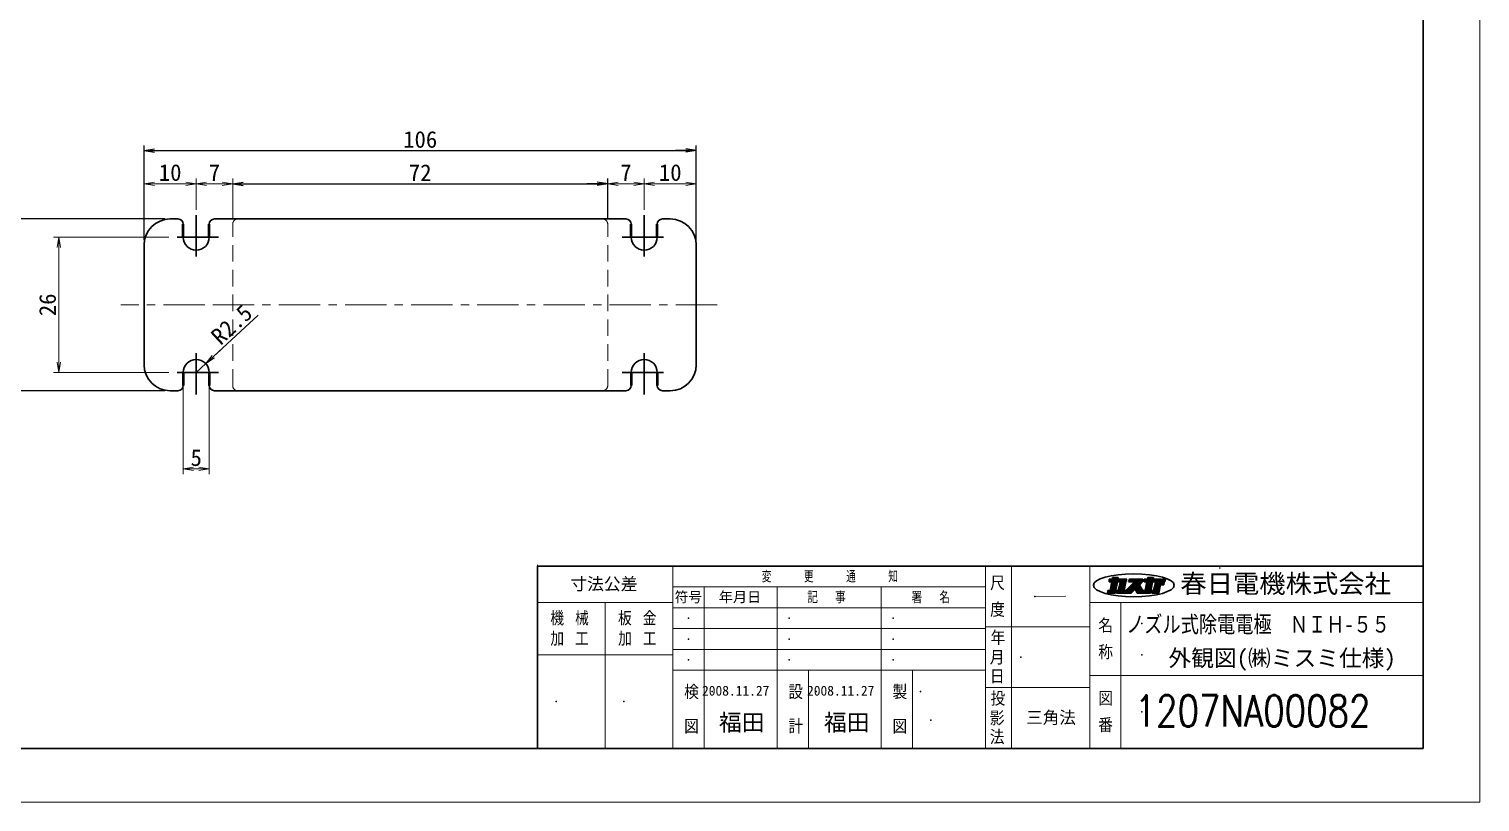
# Model space of a CAD drawing. Extents: x -210 to 210, y -148 to 148.
# Drawn here: x -68.5 to 210, y -148.5 to 0 of the extents above; entities that cross this region are included whole.
import ezdxf
from ezdxf.enums import TextEntityAlignment as Align

# ---------------------------------------------------------------- set-up
doc = ezdxf.new("R2010")
doc.units = 0
doc.header["$LTSCALE"] = 0.25
doc.linetypes.add('CENTER', pattern=[50.8, 31.75, -6.35, 6.35, -6.35])
doc.linetypes.add('DASHED', pattern=[19.05, 12.7, -6.35])
doc.layers.get('0').update_dxf_attribs({"linetype": 'CONTINUOUS'})
doc.layers.get('DEFPOINTS').update_dxf_attribs({"linetype": 'CONTINUOUS'})
doc.layers.add('48', color=7, linetype='CONTINUOUS')
doc.layers.add('49', color=7, linetype='CONTINUOUS')
doc.layers.add('KCAD_DIMS', color=134, linetype='CONTINUOUS', lineweight=30)
doc.layers.add('KCAD_ZUWAKU', color=1, linetype='CONTINUOUS', plot=False)
doc.styles.add('KCADTEXT2', font='txt.shx', dxfattribs={"bigfont": 'extfont.shx'})
doc.styles.add('KCADTEXTSTANDARD', font='txt.shx', dxfattribs={"bigfont": 'bigfont.shx'})
doc.styles.get("Standard").update_dxf_attribs({"font": 'MS Mincho.ttf', "bigfont": 'bigfont.shx'})
doc.dimstyles.get("Standard").update_dxf_attribs({"dimtxt": 0.18, "dimasz": 0.18, "dimexe": 0.18, "dimexo": 0.0625, "dimgap": 0.09, "dimtad": 0, "dimtih": 1, "dimtoh": 1, "dimdec": 4, "dimzin": 0, "dimdsep": 46, "dimtxsty": 'STANDARD', "dimcen": 0.09, "dimadec": 0, "dimazin": 0, "dimtfac": 1, "dimtdec": 4, "dimtofl": 0, "dimtmove": 0, "dimatfit": 3, "dimfxl": 1, "dimtolj": 1, "dimtzin": 0, "dimarcsym": 0})

# ---------------------------------------------------------------- blocks, each defined once
blk = doc.blocks.new('KCAD_OPEN_2')
at = {"color": 0, "linetype": 'Continuous', "lineweight": -2}
for p, q in [((-2, 0), (-4, 0)), ((0, 0), (-2, 0.32)), ((0, 0), (-2, 0)), ((0, 0), (-2, -0.32))]:
    blk.add_line(p, q, dxfattribs=at)
blk = doc.blocks.new('*D50')
at = {"layer": 'DEFPOINTS', "color": 0, "linetype": 'Continuous', "lineweight": 30}
for p in [(42.55, -29.74), (-29.45, -37.49), (42.55, -37.49)]:
    blk.add_point(p, dxfattribs=at)
at = {"layer": 'KCAD_DIMS', "color": 0, "linetype": 'Continuous', "lineweight": -2}
for p, q in [((-28.45, -29.74), (41.55, -29.74)), ((42.55, -36.49), (42.55, -28.74))]:
    blk.add_line(p, q, dxfattribs=at)
at = {"layer": 'KCAD_DIMS', "color": 0, "linetype": 'Continuous', "lineweight": -2, "rotation": 180}
blk.add_blockref('KCAD_OPEN_2', (-29.45, -29.74), dxfattribs=at)
at = {"layer": 'KCAD_DIMS', "color": 0, "linetype": 'Continuous', "lineweight": -2}
blk.add_blockref('KCAD_OPEN_2', (42.55, -29.74), dxfattribs=at)
at = {"layer": 'KCAD_DIMS', "color": 0, "linetype": 'Continuous', "insert": (6.55, -27.6), "char_height": 3.2, "attachment_point": 5}
blk.add_mtext('\\A1;72', dxfattribs=at)
blk = doc.blocks.new('KCAD_OPEN')
at = {"color": 0, "linetype": 'Continuous', "lineweight": -2}
for q in [(-1, 0.158384), (-1, 0), (-1, -0.158384)]:
    blk.add_line((0, 0), q, dxfattribs=at)
blk = doc.blocks.new('*D51')
at = {"layer": 'DEFPOINTS', "color": 0, "linetype": 'Continuous', "lineweight": 30}
for p in [(59.55, -23.37), (-46.45, -41.49), (59.55, -41.43)]:
    blk.add_point(p, dxfattribs=at)
at = {"layer": 'KCAD_DIMS', "color": 0, "linetype": 'Continuous', "lineweight": -2}
for p, q in [((-46.45, -40.49), (-46.45, -22.37)), ((-45.45, -23.37), (58.55, -23.37)), ((59.55, -40.43), (59.55, -22.37))]:
    blk.add_line(p, q, dxfattribs=at)
at = {"layer": 'KCAD_DIMS', "color": 0, "linetype": 'Continuous', "lineweight": -2, "rotation": 180}
blk.add_blockref('KCAD_OPEN_2', (-46.45, -23.37), dxfattribs=at)
at = {"layer": 'KCAD_DIMS', "color": 0, "linetype": 'Continuous', "lineweight": -2}
blk.add_blockref('KCAD_OPEN_2', (59.55, -23.37), dxfattribs=at)
at = {"layer": 'KCAD_DIMS', "color": 0, "linetype": 'Continuous', "insert": (6.55, -21.24), "char_height": 3.2, "attachment_point": 5}
blk.add_mtext('\\A1;106', dxfattribs=at)
blk = doc.blocks.new('*D52')
at = {"layer": 'DEFPOINTS', "color": 0, "linetype": 'Continuous', "lineweight": 50}
for p in [(-41.45, -36.49), (-73.13, -69.49), (-41.45, -69.49)]:
    blk.add_point(p, dxfattribs=at)
at = {"layer": 'KCAD_DIMS', "color": 0, "linetype": 'Continuous', "lineweight": -2}
for p, q in [((-42.45, -36.49), (-74.13, -36.49)), ((-73.13, -37.49), (-73.13, -68.49)), ((-42.45, -69.49), (-74.13, -69.49))]:
    blk.add_line(p, q, dxfattribs=at)
for p, rotation in [((-73.13, -36.49), 90), ((-73.13, -69.49), 270)]:
    blk.add_blockref('KCAD_OPEN_2', p, dxfattribs=dict(at, rotation=rotation))
at = {"layer": 'KCAD_DIMS', "color": 0, "linetype": 'Continuous', "insert": (-75.26, -52.99), "char_height": 3.2, "attachment_point": 5, "rotation": 90}
blk.add_mtext('\\A1;33', dxfattribs=at)
blk = doc.blocks.new('*D53')
at = {"layer": 'DEFPOINTS', "color": 0, "linetype": 'Continuous', "lineweight": 50}
for p in [(42.55, -29.74), (49.55, -29.74), (49.55, -35.74)]:
    blk.add_point(p, dxfattribs=at)
at = {"layer": 'KCAD_DIMS', "color": 0, "linetype": 'Continuous', "lineweight": 13}
for p, q in [((43.55, -29.74), (48.55, -29.74)), ((49.55, -34.74), (49.55, -28.74))]:
    blk.add_line(p, q, dxfattribs=at)
at = {"layer": 'KCAD_DIMS', "color": 0, "linetype": 'Continuous', "lineweight": 13, "rotation": 180}
blk.add_blockref('KCAD_OPEN_2', (42.55, -29.74), dxfattribs=at)
at = {"layer": 'KCAD_DIMS', "color": 0, "linetype": 'Continuous', "lineweight": 13}
blk.add_blockref('KCAD_OPEN_2', (49.55, -29.74), dxfattribs=at)
at = {"layer": 'KCAD_DIMS', "color": 2, "linetype": 'Continuous', "insert": (46.05, -27.6), "char_height": 3.2, "attachment_point": 5}
blk.add_mtext('\\A1;7', dxfattribs=at)
blk = doc.blocks.new('*D54')
at = {"layer": 'DEFPOINTS', "color": 0, "linetype": 'Continuous', "lineweight": 50}
for p in [(59.55, -29.74), (49.55, -35.74), (59.55, -40.43)]:
    blk.add_point(p, dxfattribs=at)
at = {"layer": 'KCAD_DIMS', "color": 0, "linetype": 'Continuous', "lineweight": 13}
for p, q in [((50.55, -29.74), (58.55, -29.74)), ((59.55, -39.43), (59.55, -28.74))]:
    blk.add_line(p, q, dxfattribs=at)
at = {"layer": 'KCAD_DIMS', "color": 0, "linetype": 'Continuous', "lineweight": 13, "rotation": 180}
blk.add_blockref('KCAD_OPEN_2', (49.55, -29.74), dxfattribs=at)
at = {"layer": 'KCAD_DIMS', "color": 0, "linetype": 'Continuous', "lineweight": 13}
blk.add_blockref('KCAD_OPEN_2', (59.55, -29.74), dxfattribs=at)
at = {"layer": 'KCAD_DIMS', "color": 2, "linetype": 'Continuous', "insert": (54.55, -27.6), "char_height": 3.2, "attachment_point": 5}
blk.add_mtext('\\A1;10', dxfattribs=at)
blk = doc.blocks.new('*D55')
at = {"layer": 'DEFPOINTS', "color": 0, "linetype": 'Continuous', "lineweight": 50}
for p in [(-29.45, -29.74), (-36.45, -35.74), (-29.45, -37.49)]:
    blk.add_point(p, dxfattribs=at)
at = {"layer": 'KCAD_DIMS', "color": 0, "linetype": 'Continuous', "lineweight": 13}
for p, q in [((-35.45, -29.74), (-30.45, -29.74)), ((-29.45, -36.49), (-29.45, -28.74))]:
    blk.add_line(p, q, dxfattribs=at)
at = {"layer": 'KCAD_DIMS', "color": 0, "linetype": 'Continuous', "lineweight": 13, "rotation": 180}
blk.add_blockref('KCAD_OPEN_2', (-36.45, -29.74), dxfattribs=at)
at = {"layer": 'KCAD_DIMS', "color": 0, "linetype": 'Continuous', "lineweight": 13}
blk.add_blockref('KCAD_OPEN_2', (-29.45, -29.74), dxfattribs=at)
at = {"layer": 'KCAD_DIMS', "color": 2, "linetype": 'Continuous', "insert": (-32.95, -27.6), "char_height": 3.2, "attachment_point": 5}
blk.add_mtext('\\A1;7', dxfattribs=at)
blk = doc.blocks.new('*D56')
at = {"layer": 'DEFPOINTS', "color": 0, "linetype": 'Continuous', "lineweight": 50}
for p in [(-36.45, -29.74), (-36.45, -35.74), (-46.45, -40.49)]:
    blk.add_point(p, dxfattribs=at)
at = {"layer": 'KCAD_DIMS', "color": 0, "linetype": 'Continuous', "lineweight": 13}
for p, q in [((-46.45, -39.49), (-46.45, -28.74)), ((-45.45, -29.74), (-37.45, -29.74)), ((-36.45, -34.74), (-36.45, -28.74))]:
    blk.add_line(p, q, dxfattribs=at)
at = {"layer": 'KCAD_DIMS', "color": 0, "linetype": 'Continuous', "lineweight": 13, "rotation": 180}
blk.add_blockref('KCAD_OPEN_2', (-46.45, -29.74), dxfattribs=at)
at = {"layer": 'KCAD_DIMS', "color": 0, "linetype": 'Continuous', "lineweight": 13}
blk.add_blockref('KCAD_OPEN_2', (-36.45, -29.74), dxfattribs=at)
at = {"layer": 'KCAD_DIMS', "color": 2, "linetype": 'Continuous', "insert": (-41.45, -27.6), "char_height": 3.2, "attachment_point": 5}
blk.add_mtext('\\A1;10', dxfattribs=at)
blk = doc.blocks.new('*D57')
at = {"layer": 'DEFPOINTS', "color": 0, "linetype": 'Continuous', "lineweight": 50}
for p in [(-40.7, -39.99), (-62.84, -65.99), (-40.7, -65.99)]:
    blk.add_point(p, dxfattribs=at)
at = {"layer": 'KCAD_DIMS', "color": 0, "linetype": 'Continuous', "lineweight": 13}
for p, q in [((-41.7, -39.99), (-63.84, -39.99)), ((-62.84, -40.99), (-62.84, -64.99)), ((-41.7, -65.99), (-63.84, -65.99))]:
    blk.add_line(p, q, dxfattribs=at)
for p, rotation in [((-62.84, -39.99), 90), ((-62.84, -65.99), 270)]:
    blk.add_blockref('KCAD_OPEN_2', p, dxfattribs=dict(at, rotation=rotation))
at = {"layer": 'KCAD_DIMS', "color": 2, "linetype": 'Continuous', "insert": (-64.97, -52.99), "char_height": 3.2, "attachment_point": 5, "rotation": 90}
blk.add_mtext('\\A1;26', dxfattribs=at)
blk = doc.blocks.new('*D58')
at = {"layer": 'DEFPOINTS', "color": 0, "linetype": 'Continuous', "lineweight": 50}
for p in [(-38.95, -65.99), (-33.95, -65.99), (-38.95, -84.5)]:
    blk.add_point(p, dxfattribs=at)
at = {"layer": 'KCAD_DIMS', "color": 0, "linetype": 'Continuous', "lineweight": 13}
for p, q in [((-38.95, -66.99), (-38.95, -85.5)), ((-33.95, -66.99), (-33.95, -85.5)), ((-34.95, -84.5), (-37.95, -84.5))]:
    blk.add_line(p, q, dxfattribs=at)
at = {"layer": 'KCAD_DIMS', "color": 0, "linetype": 'Continuous', "lineweight": 13, "rotation": 180}
blk.add_blockref('KCAD_OPEN_2', (-38.95, -84.5), dxfattribs=at)
at = {"layer": 'KCAD_DIMS', "color": 0, "linetype": 'Continuous', "lineweight": 13}
blk.add_blockref('KCAD_OPEN_2', (-33.95, -84.5), dxfattribs=at)
at = {"layer": 'KCAD_DIMS', "color": 2, "linetype": 'Continuous', "insert": (-36.45, -82.37), "char_height": 3.2, "attachment_point": 5}
blk.add_mtext('\\A1;5', dxfattribs=at)
blk = doc.blocks.new('*D59')
at = {"layer": 'DEFPOINTS', "color": 0, "linetype": 'Continuous', "lineweight": 50}
for p in [(-36.45, -65.99), (-34.62, -64.29)]:
    blk.add_point(p, dxfattribs=at)
at = {"layer": 'KCAD_DIMS', "color": 0, "linetype": 'Continuous', "lineweight": 13}
for p, q in [((-24.53, -54.95), (-33.88, -63.62)), ((-36.45, -65.99), (-34.62, -64.29))]:
    blk.add_line(p, q, dxfattribs=at)
at = {"layer": 'KCAD_DIMS', "color": 0, "linetype": 'Continuous', "lineweight": 13, "rotation": 222.8099562518903}
blk.add_blockref('KCAD_OPEN_2', (-34.62, -64.29), dxfattribs=at)
at = {"layer": 'KCAD_DIMS', "color": 2, "linetype": 'Continuous', "insert": (-29.64, -56.78), "char_height": 3.2, "attachment_point": 5, "rotation": 42.81}
blk.add_mtext('\\A1;R2.5', dxfattribs=at)

msp = doc.modelspace()

# ---------------------------------------------------------------- linework, layer by layer
at = {"color": 134, "linetype": 'CENTER', "lineweight": 30}
for p, q in [((-36.4495, -35.7429), (-36.4495, -44.2444)), ((49.5542, -35.7429), (49.5542, -44.2444)), ((-32.1988, -39.9937), (-40.7003, -39.9937)), ((45.3035, -39.9937), (53.805, -39.9937)), ((-36.4495, -70.2444), (-36.4495, -61.7429)), ((49.5542, -70.2444), (49.5542, -61.7429)), ((-32.1988, -65.9937), (-40.7003, -65.9937)), ((45.3035, -65.9937), (53.805, -65.9937))]:
    msp.add_line(p, q, dxfattribs=at)
at = {"color": 7, "linetype": 'Continuous', "lineweight": 30}
for p, q in [((-41.4477, -36.4937), (-39.9495, -36.4937)), ((-32.9495, -36.4937), (-28.4477, -36.4937)), ((41.5523, -36.4937), (-29.4477, -36.4937)), ((41.5523, -36.4937), (46.0542, -36.4937)), ((53.0542, -36.4937), (54.5523, -36.4937)), ((-46.4477, -41.4937), (-46.4477, -64.4937)), ((59.5523, -64.4937), (59.5523, -41.4337)), ((-39.9495, -69.4937), (-41.4477, -69.4937)), ((-28.4477, -69.4937), (-32.9495, -69.4937)), ((-29.1548, -69.4937), (41.5523, -69.4937)), ((46.0542, -69.4937), (41.5523, -69.4937)), ((54.5523, -69.4937), (53.0542, -69.4937))]:
    msp.add_line(p, q, dxfattribs=at)
at = {"color": 4, "linetype": 'Continuous', "lineweight": 50}
for p, q in [((-38.9495, -39.9937), (-38.9495, -37.4937)), ((-33.9495, -39.9937), (-33.9495, -37.4937)), ((47.0542, -39.9937), (47.0542, -37.4937)), ((52.0542, -39.9937), (52.0542, -37.4937)), ((-38.9495, -65.9937), (-38.9495, -68.4937)), ((-33.9495, -65.9937), (-33.9495, -68.4937)), ((47.0542, -65.9937), (47.0542, -68.4937)), ((52.0542, -65.9937), (52.0542, -68.4937))]:
    msp.add_line(p, q, dxfattribs=at)
at = {"color": 134, "linetype": 'DASHED', "lineweight": 15}
for p, q in [((-29.4477, -68.4937), (-29.4477, -37.4937)), ((41.5523, -36.4937), (-28.4477, -36.4937)), ((42.5523, -68.4937), (42.5523, -37.4937)), ((-28.4477, -69.4937), (41.5523, -69.4937))]:
    msp.add_line(p, q, dxfattribs=at)
at = {"color": 134, "linetype": 'CENTER', "lineweight": 15}
for p, q in [((-34.7908, -52.9937), (-50.9477, -52.9937)), ((63.5523, -52.9937), (-42.5708, -52.9937))]:
    msp.add_line(p, q, dxfattribs=at)
at = {"color": 2, "linetype": 'Continuous', "lineweight": 30}
for p, q in [((139.3964, -105.6828), (138.8132, -105.6828)), ((138.8132, -105.6828), (138.8132, -106.1891)), ((139.3964, -105.6828), (139.4601, -105.3453)), ((140.5682, -105.3453), (139.4601, -105.3453)), ((140.5045, -105.6828), (140.5682, -105.3453)), ((142.1882, -105.6828), (140.5045, -105.6828)), ((142.0195, -106.1891), (142.1882, -105.6828)), ((142.6945, -105.6828), (142.5257, -106.1891)), ((145.2932, -105.6828), (142.6945, -105.6828)), ((145.2257, -106.1891), (145.2932, -105.6828)), ((145.5632, -105.6828), (145.5632, -106.1891)), ((146.1464, -105.6828), (145.5632, -105.6828)), ((146.1464, -105.6828), (146.2101, -105.3453)), ((146.2101, -105.3453), (147.3182, -105.3453)), ((147.2545, -105.6828), (147.3182, -105.3453)), ((147.2545, -105.6828), (148.8707, -105.6828)), ((148.8707, -105.6828), (148.3307, -108.3828)), ((148.9382, -106.1216), (148.972, -105.6828)), ((148.972, -105.6828), (149.6132, -105.6828)), ((149.6132, -105.6828), (149.4782, -106.1216)), ((138.5432, -107.8766), (138.4757, -108.3828)), ((138.4757, -108.3828), (139.9945, -108.3828)), ((138.982, -107.8766), (138.5432, -107.8766)), ((138.8132, -106.1891), (139.3007, -106.1891)), ((138.982, -107.8766), (139.3007, -106.1891)), ((139.9945, -108.3828), (140.4089, -106.1891)), ((140.5682, -107.8766), (140.2307, -107.8766)), ((140.2307, -107.8766), (140.2307, -108.3828)), ((140.2307, -108.3828), (143.032, -108.3828)), ((141.007, -106.1891), (140.4089, -106.1891)), ((141.007, -106.1891), (140.5682, -107.8766)), ((141.682, -107.8766), (142.0195, -106.1891)), ((142.0195, -107.8766), (141.682, -107.8766)), ((143.707, -106.1891), (142.0195, -107.8766)), ((142.5257, -106.1891), (143.707, -106.1891)), ((143.032, -108.3828), (143.8082, -107.5391)), ((143.8082, -107.5391), (144.2132, -108.3828)), ((144.2132, -108.3828), (146.7445, -108.3828)), ((144.6182, -106.8641), (145.2257, -106.1891)), ((144.6182, -106.8641), (145.2932, -107.8766)), ((145.2932, -107.8766), (145.732, -107.8766)), ((145.5632, -106.1891), (146.0507, -106.1891)), ((145.732, -107.8766), (146.0507, -106.1891)), ((146.7445, -108.3828), (147.1589, -106.1891)), ((147.3182, -107.8766), (146.9807, -107.8766)), ((146.9807, -107.8766), (146.9807, -108.3828)), ((147.3182, -107.8766), (146.9807, -107.8766)), ((146.9807, -108.3828), (148.3307, -108.3828)), ((147.757, -106.1891), (147.1589, -106.1891)), ((147.757, -106.1891), (147.3182, -107.8766)), ((148.7695, -106.7628), (148.837, -106.2903)), ((149.3095, -106.7628), (148.7695, -106.7628)), ((148.837, -106.2903), (149.377, -106.2903)), ((149.4782, -106.1216), (148.9382, -106.1216)), ((149.377, -106.2903), (149.3095, -106.7628))]:
    msp.add_line(p, q, dxfattribs=at)
at = {"color": 134, "linetype": 'Continuous', "lineweight": 15}
for p, q in [((138.8132, -105.7124), (138.8428, -105.6828)), ((138.8132, -105.7919), (138.9224, -105.6828)), ((138.8132, -105.8715), (139.0019, -105.6828)), ((138.8132, -105.951), (139.0815, -105.6828)), ((138.8132, -106.0306), (139.161, -105.6828)), ((138.8132, -106.1101), (139.2406, -105.6828)), ((138.8139, -106.1891), (139.3201, -105.6828)), ((138.8934, -106.1891), (139.7372, -105.3453)), ((138.973, -106.1891), (139.8167, -105.3453)), ((139.0436, -107.5503), (140.9111, -105.6828)), ((139.0525, -106.1891), (139.8963, -105.3453)), ((139.0621, -107.4522), (140.8315, -105.6828)), ((139.0807, -107.3541), (140.752, -105.6828)), ((139.0992, -107.2561), (140.6724, -105.6828)), ((139.1177, -107.158), (140.5929, -105.6828)), ((139.1321, -106.1891), (139.9758, -105.3453)), ((139.1362, -107.0599), (140.5133, -105.6828)), ((139.1548, -106.9618), (140.5209, -105.5957)), ((139.1733, -106.8638), (140.5395, -105.4976)), ((139.1918, -106.7657), (140.558, -105.3995)), ((139.2103, -106.6676), (140.5327, -105.3453)), ((139.2116, -106.1891), (140.0554, -105.3453)), ((139.2289, -106.5695), (140.4531, -105.3453)), ((139.2474, -106.4715), (140.3736, -105.3453)), ((139.2659, -106.3734), (140.294, -105.3453)), ((139.2844, -106.2753), (140.2145, -105.3453)), ((139.2912, -106.1891), (140.1349, -105.3453)), ((139.4141, -105.5888), (139.6576, -105.3453)), ((139.4326, -105.4907), (139.5781, -105.3453)), ((139.4512, -105.3926), (139.4985, -105.3453)), ((140.4844, -106.1891), (140.9906, -105.6828)), ((140.5639, -106.1891), (141.0702, -105.6828)), ((140.6435, -106.1891), (141.1497, -105.6828)), ((140.723, -106.1891), (141.2293, -105.6828)), ((140.7434, -107.2028), (142.1506, -105.7956)), ((140.7713, -107.0954), (142.1839, -105.6828)), ((140.7993, -106.9879), (142.1043, -105.6828)), ((140.8026, -106.1891), (141.3088, -105.6828)), ((140.8272, -106.8804), (142.0248, -105.6828)), ((140.8552, -106.7729), (141.9452, -105.6828)), ((140.8821, -106.1891), (141.3884, -105.6828)), ((140.8831, -106.6654), (141.8657, -105.6828)), ((140.9111, -106.5579), (141.7861, -105.6828)), ((140.939, -106.4504), (141.7066, -105.6828)), ((140.9617, -106.1891), (141.4679, -105.6828)), ((140.967, -106.3429), (141.627, -105.6828)), ((140.9949, -106.2354), (141.5475, -105.6828)), ((141.5522, -108.3828), (144.2522, -105.6828)), ((141.6317, -108.3828), (144.3317, -105.6828)), ((141.7113, -108.3828), (144.4113, -105.6828)), ((141.7908, -108.3828), (144.4908, -105.6828)), ((141.8704, -108.3828), (144.5704, -105.6828)), ((141.9499, -108.3828), (144.6499, -105.6828)), ((142.0295, -108.3828), (144.7295, -105.6828)), ((142.109, -108.3828), (144.809, -105.6828)), ((142.1886, -108.3828), (144.8886, -105.6828)), ((142.2681, -108.3828), (144.9681, -105.6828)), ((142.3477, -108.3828), (145.0477, -105.6828)), ((142.4272, -108.3828), (145.1272, -105.6828)), ((142.5068, -108.3828), (145.2068, -105.6828)), ((142.552, -106.1102), (142.9794, -105.6828)), ((142.5527, -106.1891), (143.0589, -105.6828)), ((142.5863, -108.3828), (145.2863, -105.6828)), ((142.5918, -105.9908), (142.8998, -105.6828)), ((142.6316, -105.8715), (142.8203, -105.6828)), ((142.6322, -106.1891), (143.1385, -105.6828)), ((142.6659, -108.3828), (145.2821, -105.7666)), ((142.6714, -105.7522), (142.7407, -105.6828)), ((142.7118, -106.1891), (143.218, -105.6828)), ((142.7913, -106.1891), (143.2976, -105.6828)), ((142.8709, -106.1891), (143.3771, -105.6828)), ((142.9504, -106.1891), (143.4567, -105.6828)), ((143.03, -106.1891), (143.5362, -105.6828)), ((143.1095, -106.1891), (143.6158, -105.6828)), ((143.1891, -106.1891), (143.6953, -105.6828)), ((143.2686, -106.1891), (143.7749, -105.6828)), ((143.3482, -106.1891), (143.8544, -105.6828)), ((143.4277, -106.1891), (143.934, -105.6828)), ((143.5073, -106.1891), (144.0135, -105.6828)), ((143.5868, -106.1891), (144.0931, -105.6828)), ((143.6664, -106.1891), (144.1726, -105.6828)), ((145.5632, -105.7241), (145.6045, -105.6828)), ((145.5632, -105.8036), (145.6841, -105.6828)), ((145.5632, -105.8832), (145.7636, -105.6828)), ((145.5632, -105.9627), (145.8432, -105.6828)), ((145.5632, -106.0423), (145.9227, -105.6828)), ((145.5632, -106.1218), (146.0023, -105.6828)), ((145.5756, -106.1891), (146.0818, -105.6828)), ((145.6551, -106.1891), (146.4989, -105.3453)), ((145.7347, -106.1891), (146.5784, -105.3453)), ((145.8094, -107.4667), (147.5933, -105.6828)), ((145.8142, -106.1891), (146.658, -105.3453)), ((145.8279, -107.3686), (147.5137, -105.6828)), ((145.8465, -107.2705), (147.4342, -105.6828)), ((145.865, -107.1724), (147.3546, -105.6828)), ((145.8835, -107.0744), (147.2751, -105.6828)), ((145.8938, -106.1891), (146.7375, -105.3453)), ((145.902, -106.9763), (147.2682, -105.6101)), ((145.9206, -106.8782), (147.2867, -105.512)), ((145.9391, -106.7801), (147.3053, -105.4139)), ((145.9576, -106.6821), (147.2944, -105.3453)), ((145.9733, -106.1891), (146.8171, -105.3453)), ((145.9761, -106.584), (147.2148, -105.3453)), ((145.9947, -106.4859), (147.1353, -105.3453)), ((146.0132, -106.3878), (147.0557, -105.3453)), ((146.0317, -106.2898), (146.9762, -105.3453)), ((146.0502, -106.1917), (146.8966, -105.3453)), ((146.1614, -105.6032), (146.4193, -105.3453)), ((146.1799, -105.5052), (146.3398, -105.3453)), ((146.1984, -105.4071), (146.2602, -105.3453)), ((147.1666, -106.1891), (147.6728, -105.6828)), ((147.2461, -106.1891), (147.7524, -105.6828)), ((147.3257, -106.1891), (147.8319, -105.6828)), ((147.4052, -106.1891), (147.9115, -105.6828)), ((147.4848, -106.1891), (147.991, -105.6828)), ((147.5172, -107.1112), (148.852, -105.7764)), ((147.5452, -107.0037), (148.866, -105.6828)), ((147.5643, -106.1891), (148.0706, -105.6828)), ((147.5731, -106.8962), (148.7865, -105.6828)), ((147.6011, -106.7887), (148.7069, -105.6828)), ((147.629, -106.6812), (148.6274, -105.6828)), ((147.6439, -106.1891), (148.1501, -105.6828)), ((147.657, -106.5737), (148.5479, -105.6828)), ((147.6849, -106.4662), (148.4683, -105.6828)), ((147.7129, -106.3587), (148.3888, -105.6828)), ((147.7234, -106.1891), (148.2297, -105.6828)), ((147.7408, -106.2512), (148.3092, -105.6828)), ((148.9416, -106.0772), (149.336, -105.6828)), ((148.9483, -105.991), (149.2565, -105.6828)), ((148.9549, -105.9048), (149.1769, -105.6828)), ((148.9615, -105.8187), (149.0974, -105.6828)), ((148.9682, -105.7325), (149.0178, -105.6828)), ((148.9768, -106.1216), (149.4156, -105.6828)), ((149.0564, -106.1216), (149.4951, -105.6828)), ((149.1359, -106.1216), (149.5747, -105.6828)), ((149.2155, -106.1216), (149.595, -105.742)), ((138.4797, -108.3528), (138.956, -107.8766)), ((138.492, -108.261), (138.8764, -107.8766)), ((138.5042, -108.1692), (138.7969, -107.8766)), ((138.5164, -108.0775), (138.7173, -107.8766)), ((138.5287, -107.9857), (138.6378, -107.8766)), ((138.5293, -108.3828), (140.3357, -106.5764)), ((138.5409, -107.8939), (138.5582, -107.8766)), ((138.6088, -108.3828), (140.3172, -106.6745)), ((138.6884, -108.3828), (140.2986, -106.7726)), ((138.7679, -108.3828), (140.2801, -106.8706)), ((138.8475, -108.3828), (140.2616, -106.9687)), ((138.927, -108.3828), (140.2431, -107.0668)), ((138.988, -107.8445), (140.3542, -106.4783)), ((139.0066, -107.7464), (140.3727, -106.3803)), ((139.0066, -108.3828), (140.2245, -107.1649)), ((139.0251, -107.6484), (140.3913, -106.2822)), ((139.0861, -108.3828), (140.206, -107.2629)), ((139.1657, -108.3828), (140.1875, -107.361)), ((139.2452, -108.3828), (140.169, -107.4591)), ((139.3248, -108.3828), (140.1504, -107.5572)), ((139.4043, -108.3828), (140.1319, -107.6552)), ((139.4839, -108.3828), (140.1134, -107.7533)), ((139.5634, -108.3828), (140.0949, -107.8514)), ((139.643, -108.3828), (140.0763, -107.9495)), ((139.7225, -108.3828), (140.0578, -108.0475)), ((139.8021, -108.3828), (140.0393, -108.1456)), ((139.8816, -108.3828), (140.0208, -108.2437)), ((139.9612, -108.3828), (140.0022, -108.3418)), ((140.2307, -108.2724), (141.9458, -106.5572)), ((140.2307, -108.3519), (141.926, -106.6567)), ((140.2307, -107.9542), (140.3083, -107.8766)), ((140.2307, -108.0337), (140.3879, -107.8766)), ((140.2307, -108.1133), (140.4674, -107.8766)), ((140.2307, -108.1928), (140.547, -107.8766)), ((140.2794, -108.3828), (141.9061, -106.7561)), ((140.3589, -108.3828), (141.8862, -106.8556)), ((140.4385, -108.3828), (141.8663, -106.955)), ((140.518, -108.3828), (141.8464, -107.0544)), ((140.5757, -107.8478), (141.9657, -106.4578)), ((140.5976, -108.3828), (141.8265, -107.1539)), ((140.6036, -107.7403), (141.9856, -106.3584)), ((140.6316, -107.6328), (142.0055, -106.2589)), ((140.6595, -107.5253), (142.0313, -106.1536)), ((140.6771, -108.3828), (141.8066, -107.2533)), ((140.6875, -107.4178), (142.0711, -106.0343)), ((140.7154, -107.3103), (142.1109, -105.9149)), ((140.7567, -108.3828), (141.7867, -107.3527)), ((140.8362, -108.3828), (141.7669, -107.4522)), ((140.9158, -108.3828), (141.747, -107.5516)), ((140.9953, -108.3828), (141.7271, -107.6511)), ((141.0749, -108.3828), (141.7072, -107.7505)), ((141.1544, -108.3828), (141.6873, -107.8499)), ((141.234, -108.3828), (141.7402, -107.8766)), ((141.3135, -108.3828), (141.8198, -107.8766)), ((141.3931, -108.3828), (141.8993, -107.8766)), ((141.4726, -108.3828), (141.9789, -107.8766)), ((142.7454, -108.3828), (145.2698, -105.8584)), ((142.825, -108.3828), (145.2576, -105.9502)), ((142.9045, -108.3828), (145.2453, -106.042)), ((142.9841, -108.3828), (143.583, -107.7839)), ((143.8146, -107.5523), (145.2331, -106.1338)), ((143.8404, -107.606), (144.941, -106.5054)), ((143.8662, -107.6598), (144.6357, -106.8903)), ((143.892, -107.7135), (144.6675, -106.938)), ((143.9178, -107.7673), (144.6993, -106.9857)), ((143.9436, -107.821), (144.7312, -107.0335)), ((143.9694, -107.8748), (144.763, -107.0812)), ((143.9952, -107.9285), (144.7948, -107.1289)), ((144.021, -107.9823), (144.8266, -107.1766)), ((144.0468, -108.036), (144.8584, -107.2244)), ((144.0726, -108.0898), (144.8903, -107.2721)), ((144.0984, -108.1435), (144.9221, -107.3198)), ((144.1242, -108.1973), (144.9539, -107.3676)), ((144.15, -108.251), (144.9857, -107.4153)), ((144.1758, -108.3048), (145.0175, -107.463)), ((144.2016, -108.3585), (145.0494, -107.5108)), ((144.2569, -108.3828), (145.0812, -107.5585)), ((144.3364, -108.3828), (145.113, -107.6062)), ((144.416, -108.3828), (145.1448, -107.6539)), ((144.4955, -108.3828), (145.1766, -107.7017)), ((144.5751, -108.3828), (145.2085, -107.7494)), ((144.6546, -108.3828), (145.2403, -107.7971)), ((144.7342, -108.3828), (145.2721, -107.8449)), ((144.8137, -108.3828), (145.32, -107.8766)), ((144.8933, -108.3828), (145.3995, -107.8766)), ((144.9728, -108.3828), (145.4791, -107.8766)), ((145.0524, -108.3828), (145.5586, -107.8766)), ((145.1319, -108.3828), (145.6382, -107.8766)), ((145.2115, -108.3828), (145.7177, -107.8766)), ((145.291, -108.3828), (147.083, -106.5908)), ((145.3706, -108.3828), (147.0644, -106.6889)), ((145.4501, -108.3828), (147.0459, -106.787)), ((145.5297, -108.3828), (147.0274, -106.8851)), ((145.6092, -108.3828), (147.0089, -106.9831)), ((145.6888, -108.3828), (146.9903, -107.0812)), ((145.7353, -107.859), (147.1015, -106.4928)), ((145.7538, -107.7609), (147.12, -106.3947)), ((145.7683, -108.3828), (146.9718, -107.1793)), ((145.7724, -107.6628), (147.1385, -106.2966)), ((145.7909, -107.5647), (147.1571, -106.1985)), ((145.8479, -108.3828), (146.9533, -107.2774)), ((145.9274, -108.3828), (146.9348, -107.3754)), ((146.0069, -108.3828), (146.9162, -107.4735)), ((146.0865, -108.3828), (146.8977, -107.5716)), ((146.166, -108.3828), (146.8792, -107.6697)), ((146.2456, -108.3828), (146.8607, -107.7677)), ((146.3251, -108.3828), (146.8421, -107.8658)), ((146.4047, -108.3828), (146.8236, -107.9639)), ((146.4842, -108.3828), (146.8051, -108.062)), ((146.5638, -108.3828), (146.7866, -108.16)), ((146.6433, -108.3828), (146.768, -108.2581)), ((146.7229, -108.3828), (146.7495, -108.3562)), ((146.9807, -108.2841), (148.6929, -106.5719)), ((146.9807, -108.3636), (148.673, -106.6713)), ((146.9807, -107.8863), (146.9905, -107.8766)), ((146.9807, -107.9659), (147.07, -107.8766)), ((146.9807, -108.0454), (147.1496, -107.8766)), ((146.9807, -108.125), (147.2291, -107.8766)), ((146.9807, -108.2045), (147.3087, -107.8766)), ((147.0411, -108.3828), (148.6531, -106.7708)), ((147.1206, -108.3828), (148.6333, -106.8702)), ((147.2002, -108.3828), (148.6134, -106.9696)), ((147.2797, -108.3828), (148.5935, -107.0691)), ((147.3216, -107.8637), (148.7128, -106.4724)), ((147.3495, -107.7562), (148.7327, -106.373)), ((147.3593, -108.3828), (148.5736, -107.1685)), ((147.3775, -107.6487), (148.7526, -106.2736)), ((147.4054, -107.5412), (148.7725, -106.1741)), ((147.4334, -107.4337), (148.7924, -106.0747)), ((147.4388, -108.3828), (148.5537, -107.2679)), ((147.4613, -107.3262), (148.8122, -105.9753)), ((147.4893, -107.2187), (148.8321, -105.8758)), ((147.5184, -108.3828), (148.5338, -107.3674)), ((147.5979, -108.3828), (148.5139, -107.4668)), ((147.6775, -108.3828), (148.494, -107.5663)), ((147.757, -108.3828), (148.4742, -107.6657)), ((147.8366, -108.3828), (148.4543, -107.7651)), ((147.9161, -108.3828), (148.4344, -107.8646)), ((147.9957, -108.3828), (148.4145, -107.964)), ((148.0752, -108.3828), (148.3946, -108.0634)), ((148.1548, -108.3828), (148.3747, -108.1629)), ((148.2343, -108.3828), (148.3548, -108.2623)), ((148.3139, -108.3828), (148.3349, -108.3617)), ((148.7743, -106.7291), (149.2131, -106.2903)), ((148.7876, -106.6363), (149.1335, -106.2903)), ((148.8008, -106.5435), (149.054, -106.2903)), ((148.8141, -106.4507), (148.9744, -106.2903)), ((148.8201, -106.7628), (149.2926, -106.2903)), ((148.8273, -106.3579), (148.8949, -106.2903)), ((148.8997, -106.7628), (149.3722, -106.2903)), ((148.9792, -106.7628), (149.3645, -106.3775)), ((149.0588, -106.7628), (149.3513, -106.4703)), ((149.1383, -106.7628), (149.338, -106.5631)), ((149.2179, -106.7628), (149.3247, -106.6559)), ((149.295, -106.1216), (149.5596, -105.8569)), ((149.2974, -106.7628), (149.3115, -106.7487)), ((149.3746, -106.1216), (149.5243, -105.9718)), ((149.4541, -106.1216), (149.4889, -106.0867))]:
    msp.add_line(p, q, dxfattribs=at)
at = {"color": 253, "linetype": 'Continuous', "lineweight": 15}
msp.add_line((124.5575, -109.0297), (130.485, -108.98), dxfattribs=at)
at = {"color": 7, "linetype": 'Continuous', "lineweight": 30}
for centre, radius, start, end in [((-41.4477, -41.4937), 5, 90, 180), ((-41.4477, -41.4937), 5, 90, 180), ((-39.9495, -37.4937), 1, 0, 90), ((-32.9495, -37.4937), 1, 90, 180), ((46.0542, -37.4937), 1, 0, 90), ((53.0542, -37.4937), 1, 90, 180), ((54.5523, -41.4937), 5, 0, 90), ((-41.4477, -64.4937), 5, 180, 270), ((54.5523, -64.4937), 5, 270, 0), ((-39.9495, -68.4937), 1, 270, 0), ((-32.9495, -68.4937), 1, 180, 270), ((46.0542, -68.4937), 1, 270, 0), ((53.0542, -68.4937), 1, 180, 270)]:
    msp.add_arc(centre, radius, start, end, dxfattribs=at)
at = {"color": 134, "linetype": 'DASHED', "lineweight": 15}
for centre, start, end in [((-28.4477, -37.4937), 90, 180), ((41.5523, -37.4937), 0, 90), ((-28.4477, -68.4937), 180, 270), ((41.5523, -68.4937), 270, 0)]:
    msp.add_arc(centre, 1, start, end, dxfattribs=at)
at = {"color": 3, "linetype": 'Continuous', "lineweight": 30}
for centre, start, end in [((-36.4495, -39.9937), 180, 0), ((49.5542, -39.9937), 180, 0), ((-36.4495, -65.9937), 0, 180), ((49.5542, -65.9937), 0, 180)]:
    msp.add_arc(centre, 2.5, start, end, dxfattribs=at)
at = {"color": 7, "linetype": 'Continuous', "lineweight": 30}
msp.add_ellipse((143.5382, -106.8641), major_axis=(7.7625, 0), ratio=0.2826087, dxfattribs=at)
at = {"color": 7, "linetype": 'Continuous'}
msp.add_point((143.5382, -106.8641), dxfattribs=at)
at = {"layer": '49', "color": 4, "linetype": 'Continuous', "lineweight": 30}
for p, q in [((199.0712, -106.5041), (199.0712, 137.6207)), ((199.0712, -138.1964), (199.0712, -101.9348)), ((29.0712, -103.1964), (199.0712, -103.1964)), ((29.0712, -103.1964), (29.0712, -138.1964)), ((29.0712, -103.1964), (29.0712, -138.1964)), ((29.0712, -103.1964), (199.0712, -103.1964)), ((199.0712, -103.0771), (199.0712, -138.1964)), ((199.0712, -138.1964), (-198.4288, -138.1964)), ((199.0712, -138.1964), (25.0386, -138.1964))]:
    msp.add_line(p, q, dxfattribs=at)
at = {"layer": '49', "color": 134, "linetype": 'Continuous', "lineweight": 15}
for p, q in [((29.0712, -103.1964), (29.0712, -102.9063)), ((29.0712, -103.1964), (29.0712, -103.0771)), ((39.0712, -103.0771), (39.0712, -103.1964)), ((39.0712, -103.1964), (39.0712, -103.156)), ((55.0712, -138.1964), (55.0712, -103.1964)), ((55.0712, -138.1964), (55.0712, -103.1964)), ((89.0712, -103.0771), (89.0712, -103.1964)), ((89.0712, -103.1964), (89.0712, -103.2986)), ((99.0712, -103.0771), (99.0712, -103.1964)), ((99.0712, -103.1964), (99.0712, -103.2273)), ((115.0712, -103.0771), (115.0712, -103.1964)), ((115.0712, -103.1964), (115.0712, -103.1203)), ((115.0712, -103.1964), (115.0712, -138.1964)), ((115.0712, -103.1964), (115.0712, -138.1964)), ((120.0712, -103.1964), (120.0712, -138.1964)), ((120.0712, -103.1964), (120.0712, -138.1964)), ((134.2594, -103.0763), (134.2594, -103.1955)), ((135.0712, -103.0771), (135.0712, -103.1964)), ((135.0712, -103.1964), (135.0712, -103.2629)), ((135.0712, -103.1964), (135.0712, -138.1964)), ((135.0712, -138.1964), (135.0712, -103.4056)), ((160.0712, -103.1964), (160.0712, -103.6909)), ((165.4919, -103.0771), (165.4919, -103.1964)), ((115.0712, -107.1964), (55.0712, -107.1964)), ((115.0712, -107.1964), (55.0712, -107.1964)), ((61.0712, -107.1964), (61.0712, -138.1964)), ((61.0712, -107.1964), (61.0712, -138.1964)), ((75.0712, -107.1964), (75.0712, -138.1964)), ((75.0712, -107.1964), (75.0712, -138.1964)), ((95.0712, -107.1964), (95.0712, -138.1964)), ((95.0712, -107.1964), (95.0712, -138.1964)), ((29.0712, -110.1964), (55.0712, -110.1964)), ((29.0712, -110.1964), (55.0712, -110.1964)), ((42.0712, -110.1964), (42.0712, -138.1964)), ((42.0712, -110.1964), (42.0712, -138.1964)), ((115.0712, -111.1964), (55.0712, -111.1964)), ((115.0712, -111.1964), (55.0712, -111.1964)), ((199.0712, -110.1964), (135.0712, -110.1964)), ((199.0712, -110.1964), (135.0712, -110.1964)), ((141.0712, -110.1964), (141.0712, -138.1964)), ((141.0712, -110.1964), (141.0712, -138.1964)), ((115.0712, -115.1964), (55.0712, -115.1964)), ((115.0712, -115.1964), (55.0712, -115.1964)), ((135.0712, -114.863), (115.0712, -114.863)), ((135.0712, -114.863), (115.0712, -114.863)), ((115.0712, -119.1964), (55.0712, -119.1964)), ((115.0712, -119.1964), (55.0712, -119.1964)), ((29.0712, -120.1964), (55.0712, -120.1964)), ((29.0712, -120.1964), (55.0712, -120.1964)), ((55.0712, -123.1964), (115.0712, -123.1964)), ((55.0712, -123.1964), (115.0712, -123.1964)), ((81.0712, -123.1964), (81.0712, -138.1964)), ((81.0712, -123.1964), (81.0712, -138.1964)), ((101.0712, -123.1964), (101.0712, -138.1964)), ((101.0712, -123.1964), (101.0712, -138.1964)), ((199.0712, -124.1964), (135.0712, -124.1964)), ((199.0712, -124.1964), (135.0712, -124.1964)), ((135.0712, -126.5297), (115.0712, -126.5297)), ((135.0712, -126.5297), (115.0712, -126.5297))]:
    msp.add_line(p, q, dxfattribs=at)
at = {"layer": '49', "color": 5, "linetype": 'Continuous'}
for p in [(124.5575, -109.0297), (124.5575, -109.0297), (58.0712, -113.1964), (58.0712, -113.1964), (77.3652, -113.1964), (77.3652, -113.1964), (97.3652, -113.1964), (97.3652, -113.1964), (145.0712, -114.1964), (145.0712, -114.1964), (58.0712, -117.1964), (58.0712, -117.1964), (77.3652, -117.1964), (77.3652, -117.1964), (97.3652, -117.1964), (97.3652, -117.1964), (58.0712, -121.1964), (58.0712, -121.1964), (77.3652, -121.1964), (77.3652, -121.1964), (97.3652, -121.1964), (97.3652, -121.1964), (121.8478, -120.6964), (121.8478, -120.6964), (145.0712, -120.1964), (145.0712, -120.1964), (62.5879, -127.2452), (62.5879, -127.2452), (82.5879, -127.2452), (82.5879, -127.2452), (102.5879, -127.2452), (102.5879, -127.2452), (32.6393, -129.1964), (32.6393, -129.1964), (45.6393, -129.1964), (45.6393, -129.1964), (64.412, -132.7491), (64.412, -132.7491), (64.5703, -132.7491), (64.5703, -132.7491), (84.5703, -132.7491), (84.5703, -132.7491), (104.5703, -132.7491), (104.5703, -132.7491), (145.0712, -131.1964), (145.0712, -131.1964)]:
    msp.add_point(p, dxfattribs=at)
at = {"layer": 'KCAD_ZUWAKU', "linetype": 'Continuous', "lineweight": 0}
msp.add_lwpolyline([(-210, -148.5), (210, -148.5), (210, 148.5), (-210, 148.5)], close=True, dxfattribs=at)

# ---------------------------------------------------------------- texts
at = {"color": 4, "linetype": 'Continuous', "lineweight": 30}
for p in [(60.6536, -127.1166), (80.8119, -127.1166)]:
    msp.add_text('2008.11.27', height=1.9, dxfattribs=at).set_placement(p, align=Align.MIDDLE_LEFT)
at = {"color": 4, "linetype": 'Continuous', "lineweight": 50}
for p in [(63.8953, -133.2216), (84.0537, -133.2216)]:
    msp.add_text('福田', height=3.2, dxfattribs=at).set_placement(p, align=Align.MIDDLE_LEFT)
at = {"layer": '48', "color": 2, "linetype": 'Continuous', "lineweight": 30, "width": 0.8}
msp.add_text('ノズル式除電電極\u3000ＮＩＨ-５５', height=3.2, dxfattribs=at).set_placement((142.0748, -115.9464))
at = {"layer": '48', "color": 2, "linetype": 'Continuous', "lineweight": 30}
msp.add_text('  \u3000\u3000\u3000 外観図(㈱ミスミ仕様)', height=3.2, dxfattribs=at).set_placement((130.5712, -122.4464))
at = {"layer": '48', "color": 2, "linetype": 'Continuous', "lineweight": 30, "style": 'KCADTEXT2', "width": 0.8}
msp.add_text('1207NA00082', height=6, dxfattribs=at).set_placement((143.7112, -133.9964))
at = {"layer": '49', "color": 4, "linetype": 'Continuous', "lineweight": 30, "style": 'KCADTEXTSTANDARD'}
for s, height, width, p in [('寸法公差', 2.7, 1.085375, (35.3662, -108.0464)), ('変    更    通    知', 2.25, 0.715587, (72.1312, -106.3214)), ('尺', 2.7, 0.95, (115.9693, -107.8154)), ('春日電機株式会社', 4.05, 1.134722, (152.4669, -108.7214)), ('符号', 2.25, 1.0583, (55.4112, -110.3214)), ('年月日', 2.25, 1.0944, (63.8762, -110.3214)), ('記  事', 2.25, 0.8208, (80.8762, -110.3214)), ('署  名', 2.25, 0.8208, (100.8762, -110.3214)), ('度', 2.7, 0.95, (115.9693, -112.944)), ('機 械', 2.7, 0.881917, (31.5437, -114.5894)), ('板 金', 2.7, 0.881917, (44.5437, -114.5894)), ('名', 2.7, 0.95, (136.7212, -115.9821)), ('加 工', 2.7, 0.881917, (31.5437, -118.5033)), ('加 工', 2.7, 0.881917, (44.5437, -118.5033)), ('年', 2.7, 0.95, (116.0367, -118.3349)), ('月', 2.7, 0.95, (115.9018, -122.1139)), ('称', 2.7, 0.95, (136.7212, -121.1106)), ('日', 2.7, 0.95, (115.9018, -125.7578)), ('検', 2.7, 0.95, (57.2212, -128.7398)), ('設', 2.7, 0.95, (77.2212, -128.7398)), ('製', 2.7, 0.95, (97.2212, -128.7398)), ('投', 2.7, 0.95, (116.0367, -130.0016)), ('図', 2.7, 0.95, (136.7212, -129.9821)), ('影', 2.7, 0.95, (115.9018, -133.7805)), ('三角法', 2.7, 1.070333, (122.8778, -133.713)), ('図', 2.7, 0.95, (57.2212, -135.3529)), ('計', 2.7, 0.95, (77.2212, -135.3529)), ('図', 2.7, 0.95, (97.2212, -135.3529)), ('番', 2.7, 0.95, (136.7212, -135.1106)), ('法', 2.7, 0.95, (115.9018, -137.4245))]:
    msp.add_text(s, height=height, dxfattribs=dict(at, width=width)).set_placement(p)

# ---------------------------------------------------------------- dimensions: what is measured, and where the dimension line sits
at = {"layer": 'KCAD_DIMS', "linetype": 'Continuous'}
for base, p1, p2, override, picture, middle in [((59.5523, -23.3725), (-46.4477, -41.4937), (59.5523, -41.4337), {"dimtxt": 3.2, "dimasz": 1, "dimexe": 1, "dimexo": 1, "dimgap": 0.5333, "dimtad": 1, "dimtih": 0, "dimtoh": 0, "dimdec": 3, "dimzin": 8, "dimpost": '<>', "dimblk1": 'KCAD_OPEN_2', "dimblk2": 'KCAD_OPEN_2', "dimsah": 1, "dimcen": 2.5, "dimadec": 3, "dimazin": 2, "dimtfac": 0.667, "dimtdec": 3, "dimtix": 1, "dimtofl": 1, "dimatfit": 2, "dimldrblk": 'KCAD_OPEN', "dimtvp": 0, "dimtzin": 8}, '*D51', (6.5523, -21.2392)), ((-36.4495, -29.7353), (-46.4477, -40.4937), (-36.4495, -35.7429), {"dimtxt": 3.2, "dimasz": 1, "dimexe": 1, "dimexo": 1, "dimgap": 0.5333, "dimtad": 1, "dimtih": 0, "dimtoh": 0, "dimdec": 2, "dimzin": 8, "dimpost": '<>', "dimblk1": 'KCAD_OPEN_2', "dimblk2": 'KCAD_OPEN_2', "dimsah": 1, "dimcen": 2.5, "dimse1": 0, "dimse2": 0, "dimclrt": 2, "dimadec": 2, "dimazin": 2, "dimtfac": 0.667, "dimtdec": 2, "dimtix": 1, "dimtofl": 1, "dimatfit": 0, "dimldrblk": 'KCAD_OPEN', "dimtvp": 1, "dimtzin": 8, "dimlwd": 13, "dimlwe": 13}, '*D56', (-41.4486, -27.602)), ((59.5523, -29.7353), (49.5542, -35.7429), (59.5523, -40.4337), {"dimtxt": 3.2, "dimasz": 1, "dimexe": 1, "dimexo": 1, "dimgap": 0.5333, "dimtad": 1, "dimtih": 0, "dimtoh": 0, "dimdec": 2, "dimzin": 8, "dimpost": '<>', "dimblk1": 'KCAD_OPEN_2', "dimblk2": 'KCAD_OPEN_2', "dimsah": 1, "dimcen": 2.5, "dimse1": 1, "dimse2": 0, "dimclrt": 2, "dimadec": 2, "dimazin": 2, "dimtfac": 0.667, "dimtdec": 2, "dimtix": 1, "dimtofl": 1, "dimatfit": 0, "dimldrblk": 'KCAD_OPEN', "dimtvp": 1, "dimtzin": 8, "dimlwd": 13, "dimlwe": 13}, '*D54', (54.5533, -27.602)), ((-38.9495, -84.5034), (-33.9495, -65.9937), (-38.9495, -65.9937), {"dimtxt": 3.2, "dimasz": 1, "dimexe": 1, "dimexo": 1, "dimgap": 0.5333, "dimtad": 1, "dimtih": 0, "dimtoh": 0, "dimdec": 2, "dimzin": 8, "dimpost": '<>', "dimblk1": 'KCAD_OPEN_2', "dimblk2": 'KCAD_OPEN_2', "dimsah": 1, "dimcen": 2.5, "dimclrt": 2, "dimadec": 2, "dimazin": 2, "dimtfac": 0.667, "dimtdec": 2, "dimtix": 1, "dimtofl": 1, "dimldrblk": 'KCAD_OPEN', "dimtvp": 1, "dimtzin": 8, "dimlwd": 13, "dimlwe": 13}, '*D58', (-36.4495, -82.3701))]:
    dim = msp.add_linear_dim(base=base, p1=p1, p2=p2, dimstyle='STANDARD', override=override, dxfattribs=at)
    dim.commit()
    dim.dimension.update_dxf_attribs({"geometry": picture, "text_midpoint": middle})
for base, p1, p2, override, picture, middle in [((-29.4477, -29.7353), (-36.4495, -35.7429), (-29.4477, -37.4937), {"dimtxt": 3.2, "dimasz": 1, "dimexe": 1, "dimexo": 1, "dimgap": 0.5333, "dimtad": 1, "dimtih": 0, "dimtoh": 0, "dimdec": 2, "dimzin": 8, "dimpost": '<>', "dimblk1": 'KCAD_OPEN_2', "dimblk2": 'KCAD_OPEN_2', "dimsah": 1, "dimcen": 2.5, "dimse1": 1, "dimse2": 0, "dimclrt": 2, "dimadec": 2, "dimazin": 2, "dimtfac": 0.667, "dimtdec": 2, "dimtix": 1, "dimtofl": 1, "dimldrblk": 'KCAD_OPEN', "dimtvp": 1, "dimtzin": 8, "dimlwd": 13, "dimlwe": 13}, '*D55', (-32.9486, -29.7353)), ((42.5523, -29.7353), (-29.4477, -37.4937), (42.5523, -37.4937), {"dimtxt": 3.2, "dimasz": 1, "dimexe": 1, "dimexo": 1, "dimgap": 0.5333, "dimtad": 1, "dimtih": 0, "dimtoh": 0, "dimdec": 3, "dimzin": 8, "dimpost": '<>', "dimblk1": 'KCAD_OPEN_2', "dimblk2": 'KCAD_OPEN_2', "dimsah": 1, "dimcen": 2.5, "dimse1": 1, "dimse2": 0, "dimadec": 3, "dimazin": 2, "dimtfac": 0.667, "dimtdec": 3, "dimtix": 1, "dimtofl": 1, "dimatfit": 2, "dimldrblk": 'KCAD_OPEN', "dimtvp": 0, "dimtzin": 8}, '*D50', (6.5523, -29.7353)), ((49.5542, -29.7353), (42.5523, -29.7353), (49.5542, -35.7429), {"dimtxt": 3.2, "dimasz": 1, "dimexe": 1, "dimexo": 1, "dimgap": 0.5333, "dimtad": 1, "dimtih": 0, "dimtoh": 0, "dimdec": 2, "dimzin": 8, "dimpost": '<>', "dimblk1": 'KCAD_OPEN_2', "dimblk2": 'KCAD_OPEN_2', "dimsah": 1, "dimcen": 2.5, "dimse1": 0, "dimse2": 0, "dimclrt": 2, "dimadec": 2, "dimazin": 2, "dimtfac": 0.667, "dimtdec": 2, "dimtix": 1, "dimtofl": 1, "dimldrblk": 'KCAD_OPEN', "dimtvp": 1, "dimtzin": 8, "dimlwd": 13, "dimlwe": 13}, '*D53', (46.0533, -29.7353))]:
    dim = msp.add_linear_dim(base=base, p1=p1, p2=p2, dimstyle='STANDARD', override=override, dxfattribs=at)
    dim.commit()
    dim.dimension.update_dxf_attribs({"geometry": picture, "text_midpoint": middle, "dimtype": 160})
for base, p1, p2, override, picture, middle in [((-73.1262, -69.4937), (-41.4477, -36.4937), (-41.4477, -69.4937), {"dimtxt": 3.2, "dimasz": 1, "dimexe": 1, "dimexo": 1, "dimgap": 0.5333, "dimtad": 1, "dimtih": 0, "dimtoh": 0, "dimdec": 3, "dimzin": 8, "dimpost": '<>', "dimblk1": 'KCAD_OPEN_2', "dimblk2": 'KCAD_OPEN_2', "dimsah": 1, "dimcen": 2.5, "dimadec": 3, "dimazin": 2, "dimtfac": 0.667, "dimtdec": 3, "dimtix": 1, "dimtofl": 1, "dimatfit": 2, "dimldrblk": 'KCAD_OPEN', "dimtvp": 0, "dimtzin": 8}, '*D52', (-75.2595, -52.9937)), ((-62.8394, -65.9937), (-40.7003, -39.9937), (-40.7003, -65.9937), {"dimtxt": 3.2, "dimasz": 1, "dimexe": 1, "dimexo": 1, "dimgap": 0.5333, "dimtad": 1, "dimtih": 0, "dimtoh": 0, "dimdec": 2, "dimzin": 8, "dimpost": '<>', "dimblk1": 'KCAD_OPEN_2', "dimblk2": 'KCAD_OPEN_2', "dimsah": 1, "dimcen": 2.5, "dimclrt": 2, "dimadec": 2, "dimazin": 2, "dimtfac": 0.667, "dimtdec": 2, "dimtix": 1, "dimtofl": 1, "dimldrblk": 'KCAD_OPEN', "dimtvp": 1, "dimtzin": 8, "dimlwd": 13, "dimlwe": 13}, '*D57', (-64.9727, -52.9937))]:
    dim = msp.add_linear_dim(base=base, p1=p1, p2=p2, angle=90, dimstyle='STANDARD', override=override, dxfattribs=at)
    dim.commit()
    dim.dimension.update_dxf_attribs({"geometry": picture, "text_midpoint": middle})
dim = msp.add_radius_dim(center=(-36.4495, -65.9937), mpoint=(-34.6155, -64.2948), dimstyle='STANDARD', override={"dimtxt": 3.2, "dimasz": 1, "dimexe": 1, "dimexo": 1, "dimgap": 0.5333, "dimtad": 1, "dimtih": 0, "dimtoh": 0, "dimdec": 2, "dimzin": 8, "dimpost": 'R<>', "dimblk1": 'KCAD_OPEN_2', "dimblk2": 'KCAD_OPEN_2', "dimsah": 1, "dimcen": 2.5, "dimclrt": 2, "dimadec": 2, "dimazin": 2, "dimtfac": 0.667, "dimtdec": 2, "dimtix": 1, "dimtofl": 1, "dimldrblk": 'KCAD_OPEN', "dimtvp": 1, "dimtzin": 8, "dimlwd": 13, "dimlwe": 13}, dxfattribs=at)
dim.commit()
dim.dimension.update_dxf_attribs({"geometry": '*D59', "text_midpoint": (-28.1898, -58.3424), "dimtype": 164})

doc.saveas('drawing.dxf')
